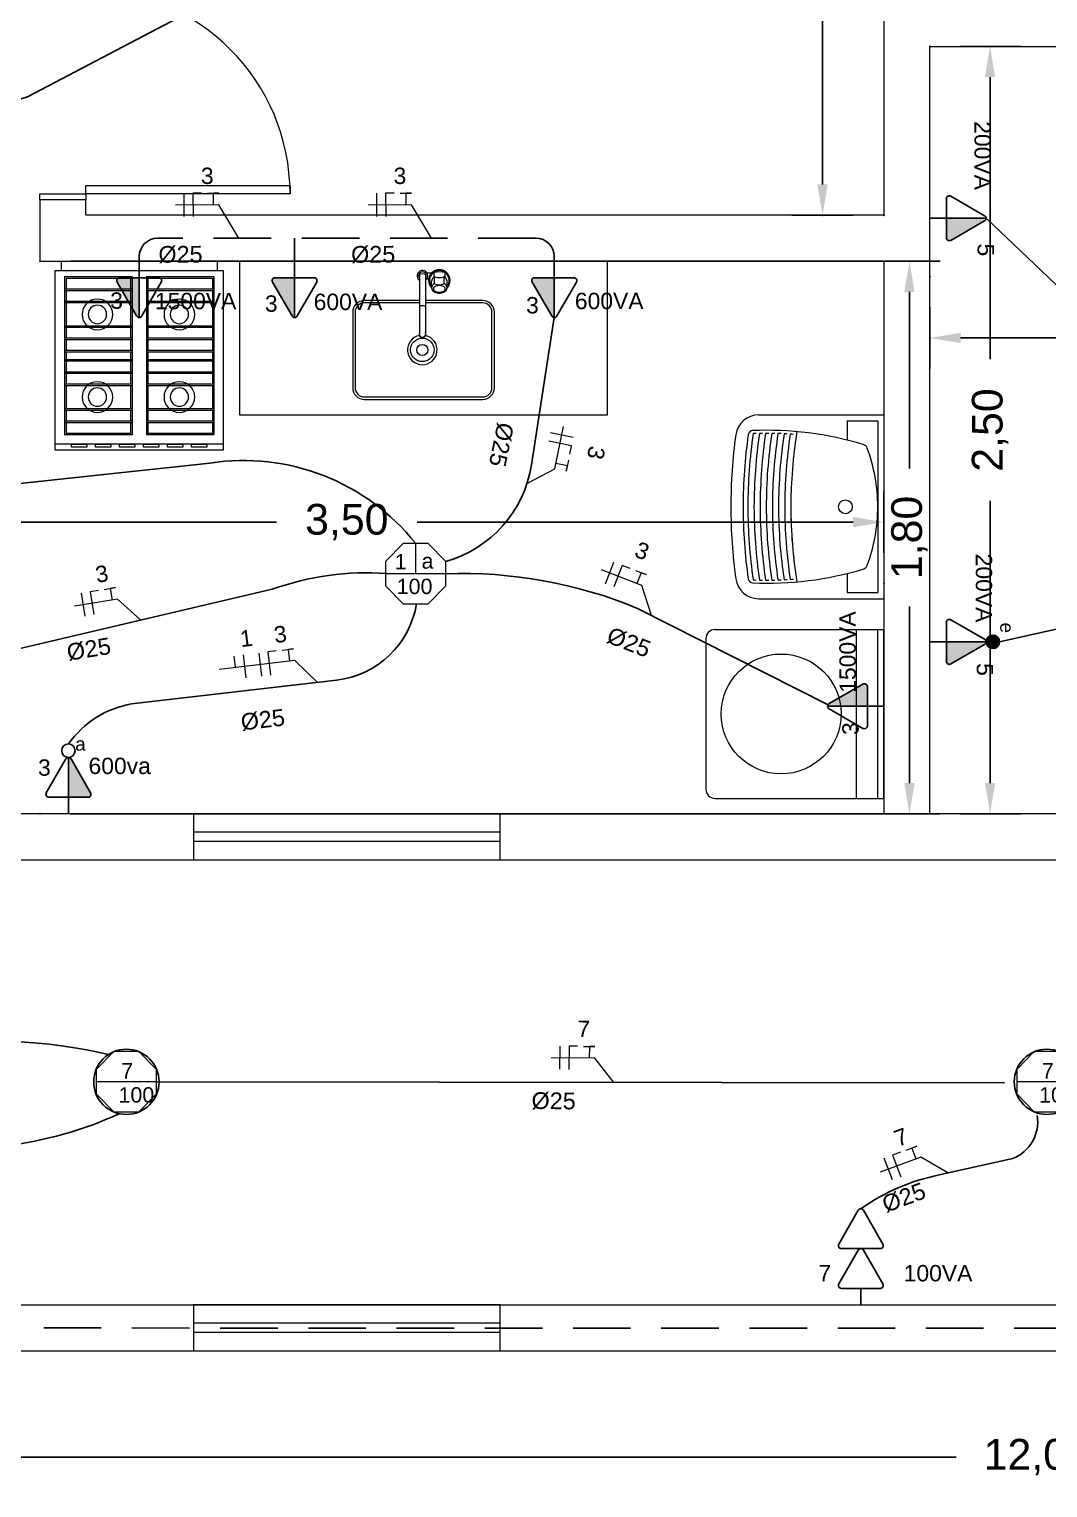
# Model space of a CAD drawing. Header units: millimetres. Extents: x 53 to 176, y -29 to 32.
# Drawn here: x 64.486 to 67.805, y 10.378 to 15.13 of the extents above; entities that cross this region are included whole.
import ezdxf

# ---------------------------------------------------------------- set-up
doc = ezdxf.new("R2010")
doc.units = ezdxf.units.MM
doc.linetypes.add('HIDDEN', pattern=[0.375, 0.25, -0.125])
doc.layers.get('0').update_dxf_attribs({"lineweight": 30})
for name, color, linetype in [('1 - Circuitos', 7, 'Continuous'), ('12 - Divisão dos circuitos', 7, 'Continuous'), ('5 - Identificadores', 7, 'Continuous'), ('7 - Eletroduto', 6, 'Continuous'), ('8 - Pontos de luz', 5, 'Continuous'), ('Pontos de iluminação', 5, 'Continuous'), ('Pontos de Tomadas', 240, 'Continuous')]:
    doc.layers.add(name, color=color, linetype=linetype)
for name, color, linetype, lineweight in [('19 - Diametros', 10, 'Continuous', 18), ('2 - Cotas', 242, 'Continuous', 9), ('3 - Cozinha', 160, 'Continuous', 20), ('4 - Edificação', 8, 'Continuous', 20), ('Portas', 251, 'Continuous', 9)]:
    doc.layers.add(name, color=color, linetype=linetype, lineweight=lineweight)
doc.styles.add('Arial0', font='arial.ttf', dxfattribs={"height": 3.14658})
doc.styles.add('SEACAD_Arial', font='arial.ttf')
doc.styles.get("Standard").update_dxf_attribs({"font": 'arial.ttf'})
doc.dimstyles.new('ISO-25', dxfattribs={"dimtxt": 0.1, "dimasz": 0.1, "dimexe": 0.1, "dimexo": 0.1, "dimgap": 0.1, "dimtad": 0, "dimzin": 1, "dimtxsty": 'Standard', "dimcen": 0.1, "dimadec": 0, "dimazin": 0, "dimtfac": 1, "dimtmove": 0, "dimatfit": 3, "dimfxl": 1, "dimarcsym": 0})

# ---------------------------------------------------------------- blocks, each defined once
blk = doc.blocks.new('*D44')
at = {"layer": '12 - Divisão dos circuitos', "color": 0, "transparency": 16777216}
for p in [(67.4208, 14.3244), (70.3208, 14.3244), (67.4208, 14.1244)]:
    blk.add_point(p, dxfattribs=at)
at = {"layer": '2 - Cotas', "color": 0, "lineweight": -2, "transparency": 16777216}
for p, q in [((67.4208, 14.2244), (67.4208, 14.0244)), ((70.3208, 14.2244), (70.3208, 14.0244)), ((67.5208, 14.1244), (68.6403, 14.1244)), ((70.2208, 14.1244), (69.1014, 14.1244))]:
    blk.add_line(p, q, dxfattribs=at)
at = {"layer": '2 - Cotas', "color": 0, "transparency": 16777216}
for points in [[(67.5208, 14.141), (67.5208, 14.1077), (67.4208, 14.1244)], [(70.2208, 14.141), (70.2208, 14.1077), (70.3208, 14.1244)]]:
    blk.add_solid(points, dxfattribs=at)
at = {"layer": '2 - Cotas', "color": 0, "transparency": 16777216, "insert": (68.8708, 14.1244), "char_height": 0.1, "attachment_point": 5}
blk.add_mtext('2,90', dxfattribs=at)
blk = doc.blocks.new('*D45')
at = {"layer": '12 - Divisão dos circuitos', "color": 0, "transparency": 16777216}
for p in [(67.2708, 13.5244), (63.7708, 13.3244), (67.2708, 13.3244)]:
    blk.add_point(p, dxfattribs=at)
at = {"layer": '2 - Cotas', "color": 0, "lineweight": -2, "transparency": 16777216}
for p, q in [((63.7708, 13.4244), (63.7708, 13.6244)), ((67.2708, 13.4244), (67.2708, 13.6244)), ((63.8708, 13.5244), (65.2912, 13.5244)), ((67.1708, 13.5244), (65.7505, 13.5244))]:
    blk.add_line(p, q, dxfattribs=at)
at = {"layer": '2 - Cotas', "color": 0, "transparency": 16777216}
for points in [[(63.8708, 13.541), (63.8708, 13.5077), (63.7708, 13.5244)], [(67.1708, 13.541), (67.1708, 13.5077), (67.2708, 13.5244)]]:
    blk.add_solid(points, dxfattribs=at)
at = {"layer": '2 - Cotas', "color": 0, "transparency": 16777216, "insert": (65.5208, 13.5244), "char_height": 0.1, "attachment_point": 5}
blk.add_mtext('3,50', dxfattribs=at)
blk = doc.blocks.new('*D49')
at = {"layer": '12 - Divisão dos circuitos', "color": 0, "transparency": 16777216}
for p in [(67.2708, 17.6744), (67.0711, 14.5244), (67.2708, 14.5244)]:
    blk.add_point(p, dxfattribs=at)
at = {"layer": '2 - Cotas', "color": 0, "lineweight": -2, "transparency": 16777216}
for p, q in [((67.1708, 17.6744), (66.9711, 17.6744)), ((67.0711, 17.5744), (67.0711, 16.3296)), ((67.0711, 14.6244), (67.0711, 15.8692)), ((67.1708, 14.5244), (66.9711, 14.5244))]:
    blk.add_line(p, q, dxfattribs=at)
at = {"layer": '2 - Cotas', "color": 0, "transparency": 16777216}
for points in [[(67.0544, 17.5744), (67.0878, 17.5744), (67.0711, 17.6744)], [(67.0544, 14.6244), (67.0878, 14.6244), (67.0711, 14.5244)]]:
    blk.add_solid(points, dxfattribs=at)
at = {"layer": '2 - Cotas', "color": 0, "transparency": 16777216, "insert": (67.0711, 16.0994), "char_height": 0.1, "attachment_point": 5, "rotation": 90}
blk.add_mtext('3,15', dxfattribs=at)
blk = doc.blocks.new('*D51')
at = {"layer": '12 - Divisão dos circuitos', "color": 0, "transparency": 16777216}
for p in [(67.4208, 15.0744), (67.4208, 12.5744), (67.6169, 12.5744)]:
    blk.add_point(p, dxfattribs=at)
at = {"layer": '2 - Cotas', "color": 0, "lineweight": -2, "transparency": 16777216}
for p, q in [((67.5208, 15.0744), (67.7169, 15.0744)), ((67.6169, 14.9744), (67.6169, 14.0549)), ((67.6169, 12.6744), (67.6169, 13.5938)), ((67.5208, 12.5744), (67.7169, 12.5744))]:
    blk.add_line(p, q, dxfattribs=at)
at = {"layer": '2 - Cotas', "color": 0, "transparency": 16777216}
for points in [[(67.6002, 14.9744), (67.6335, 14.9744), (67.6169, 15.0744)], [(67.6002, 12.6744), (67.6335, 12.6744), (67.6169, 12.5744)]]:
    blk.add_solid(points, dxfattribs=at)
at = {"layer": '2 - Cotas', "color": 0, "transparency": 16777216, "insert": (67.6169, 13.8244), "char_height": 0.1, "attachment_point": 5, "rotation": 90}
blk.add_mtext('2,50', dxfattribs=at)
blk = doc.blocks.new('CO-F4PB')
for p, q in [((0.2535, 0), (-0.2535, 0)), ((0.2535, 0), (-0.2535, 0)), ((-0.2535, 0), (-0.2535, -0.03)), ((0.2535, -0.03), (0.2535, 0)), ((-0.2735, -0.03), (-0.2735, -0.596)), ((0.2735, -0.03), (-0.2735, -0.03)), ((0.2735, -0.596), (0.2735, -0.03)), ((-0.2435, -0.05), (-0.2435, -0.566)), ((-0.0235, -0.05), (-0.2435, -0.05)), ((-0.0235, -0.09), (-0.2435, -0.09)), ((-0.0235, -0.095), (-0.2435, -0.095)), ((-0.0285, -0.055), (-0.2385, -0.055)), ((-0.2385, -0.055), (-0.2385, -0.09)), ((-0.2385, -0.095), (-0.2385, -0.13)), ((-0.0285, -0.055), (-0.0285, -0.09)), ((-0.0285, -0.095), (-0.0285, -0.13)), ((-0.0235, -0.05), (-0.0235, -0.566)), ((0.0235, -0.05), (0.0235, -0.566)), ((0.2435, -0.05), (0.0235, -0.05)), ((0.2435, -0.09), (0.0235, -0.09)), ((0.2435, -0.095), (0.0235, -0.095)), ((0.2385, -0.055), (0.0285, -0.055)), ((0.0285, -0.055), (0.0285, -0.09)), ((0.0285, -0.095), (0.0285, -0.13)), ((0.2385, -0.055), (0.2385, -0.09)), ((0.2385, -0.095), (0.2385, -0.13)), ((0.2435, -0.05), (0.2435, -0.566)), ((-0.0235, -0.13), (-0.2435, -0.13)), ((-0.0235, -0.135), (-0.2435, -0.135)), ((-0.2385, -0.135), (-0.2385, -0.21)), ((-0.0285, -0.135), (-0.0285, -0.21)), ((0.2435, -0.13), (0.0235, -0.13)), ((0.2435, -0.135), (0.0235, -0.135)), ((0.0285, -0.135), (0.0285, -0.21)), ((0.2385, -0.135), (0.2385, -0.21)), ((-0.0235, -0.21), (-0.2435, -0.21)), ((-0.0235, -0.215), (-0.2435, -0.215)), ((-0.2385, -0.215), (-0.2385, -0.25)), ((-0.0285, -0.215), (-0.0285, -0.25)), ((0.2435, -0.21), (0.0235, -0.21)), ((0.2435, -0.215), (0.0235, -0.215)), ((0.0285, -0.215), (0.0285, -0.25)), ((0.2385, -0.215), (0.2385, -0.25)), ((-0.0235, -0.25), (-0.2435, -0.25)), ((-0.0235, -0.255), (-0.2435, -0.255)), ((-0.2385, -0.255), (-0.2385, -0.29)), ((-0.0285, -0.255), (-0.0285, -0.29)), ((0.2435, -0.25), (0.0235, -0.25)), ((0.2435, -0.255), (0.0235, -0.255)), ((0.0285, -0.255), (0.0285, -0.29)), ((0.2385, -0.255), (0.2385, -0.29)), ((-0.0235, -0.29), (-0.2435, -0.29)), ((-0.0235, -0.295), (-0.2435, -0.295)), ((-0.2435, -0.321), (-0.0235, -0.321)), ((-0.2435, -0.326), (-0.0235, -0.326)), ((-0.2385, -0.295), (-0.2385, -0.321)), ((-0.2385, -0.326), (-0.2385, -0.361)), ((-0.0285, -0.295), (-0.0285, -0.321)), ((-0.0285, -0.326), (-0.0285, -0.361)), ((0.2435, -0.29), (0.0235, -0.29)), ((0.2435, -0.295), (0.0235, -0.295)), ((0.0235, -0.321), (0.2435, -0.321)), ((0.0235, -0.326), (0.2435, -0.326)), ((0.0285, -0.295), (0.0285, -0.321)), ((0.0285, -0.326), (0.0285, -0.361)), ((0.2385, -0.295), (0.2385, -0.321)), ((0.2385, -0.326), (0.2385, -0.361)), ((-0.2435, -0.361), (-0.0235, -0.361)), ((-0.2435, -0.366), (-0.0235, -0.366)), ((-0.2385, -0.366), (-0.2385, -0.401)), ((-0.0285, -0.366), (-0.0285, -0.401)), ((0.0235, -0.361), (0.2435, -0.361)), ((0.0235, -0.366), (0.2435, -0.366)), ((0.0285, -0.366), (0.0285, -0.401)), ((0.2385, -0.366), (0.2385, -0.401)), ((-0.2435, -0.401), (-0.0235, -0.401)), ((-0.2435, -0.406), (-0.0235, -0.406)), ((-0.2385, -0.406), (-0.2385, -0.481)), ((-0.0285, -0.406), (-0.0285, -0.481)), ((0.0235, -0.401), (0.2435, -0.401)), ((0.0235, -0.406), (0.2435, -0.406)), ((0.0285, -0.406), (0.0285, -0.481)), ((0.2385, -0.406), (0.2385, -0.481)), ((-0.2435, -0.481), (-0.0235, -0.481)), ((-0.2435, -0.486), (-0.0235, -0.486)), ((-0.2435, -0.521), (-0.0235, -0.521)), ((-0.2385, -0.486), (-0.2385, -0.521)), ((-0.0285, -0.486), (-0.0285, -0.521)), ((0.0235, -0.481), (0.2435, -0.481)), ((0.0235, -0.486), (0.2435, -0.486)), ((0.0235, -0.521), (0.2435, -0.521)), ((0.0285, -0.486), (0.0285, -0.521)), ((0.2385, -0.486), (0.2385, -0.521)), ((-0.2435, -0.526), (-0.0235, -0.526)), ((-0.2435, -0.566), (-0.0235, -0.566)), ((-0.2385, -0.526), (-0.2385, -0.561)), ((-0.2385, -0.561), (-0.0285, -0.561)), ((-0.0285, -0.526), (-0.0285, -0.561)), ((0.0235, -0.526), (0.2435, -0.526)), ((0.0235, -0.566), (0.2435, -0.566)), ((0.0285, -0.526), (0.0285, -0.561)), ((0.0285, -0.561), (0.2385, -0.561)), ((0.2385, -0.526), (0.2385, -0.561)), ((-0.2735, -0.596), (0.2735, -0.596)), ((-0.2735, -0.596), (-0.2735, -0.616)), ((-0.2735, -0.616), (0.2735, -0.616)), ((0.2735, -0.616), (0.2735, -0.596))]:
    blk.add_line(p, q)
for points in [[(-0.2204, -0.606), (-0.1704, -0.606), (-0.1704, -0.596), (-0.2204, -0.596)], [(-0.1422, -0.606), (-0.0922, -0.606), (-0.0922, -0.596), (-0.1422, -0.596)], [(-0.0641, -0.606), (-0.0141, -0.606), (-0.0141, -0.596), (-0.0641, -0.596)], [(0.0141, -0.606), (0.0641, -0.606), (0.0641, -0.596), (0.0141, -0.596)], [(0.0922, -0.606), (0.1422, -0.606), (0.1422, -0.596), (0.0922, -0.596)], [(0.1704, -0.606), (0.2204, -0.606), (0.2204, -0.596), (0.1704, -0.596)]]:
    blk.add_lwpolyline(points, close=True)
for centre, radius in [((-0.1308, -0.1735), 0.05), ((0.1362, -0.1735), 0.05), ((-0.1308, -0.1735), 0.03), ((0.1362, -0.1735), 0.03), ((-0.1308, -0.4425), 0.05), ((-0.1308, -0.4425), 0.03), ((0.1362, -0.4425), 0.05), ((0.1362, -0.4425), 0.03)]:
    blk.add_circle(centre, radius)
blk = doc.blocks.new('TANQUE-02')
for p, q in [((-0.2995, 0), (0.2995, 0)), ((-0.2995, -0.4081), (-0.2995, 0)), ((0.2995, -0.4081), (0.2995, 0)), ((-0.2795, -0.02), (0.2795, -0.02)), ((-0.2795, -0.12), (-0.2795, -0.02)), ((0.2795, -0.12), (0.2795, -0.02)), ((-0.2795, -0.12), (-0.2174, -0.12)), ((0.2174, -0.12), (0.2795, -0.12))]:
    blk.add_line(p, q)
blk.add_circle((0, -0.1252), 0.0225)
for centre, radius, start, end in [((0, -0.5709), 0.5511, 90, 110.2384), ((0, -0.5709), 0.5511, 69.7616, 90), ((0.8453, -0.3818), 1.0945, 163.278, 182.4053), ((-0.1837, -0.0726), 0.02, 110.2384, 163.278), ((0.1837, -0.0726), 0.02, 16.722, 69.7616), ((-0.8453, -0.3818), 1.0945, 357.5947, 16.722), ((0, 1.2149), 1.518, 260.7226, 279.2774), ((0, 1.2149), 1.518, 270, 279.2774), ((0.8453, -0.3818), 1.0845, 176.4604, 176.9911), ((0, 1.2149), 1.558, 261.2252, 270), ((0.8453, -0.3818), 1.0845, 175.4, 175.93), ((0, 1.2149), 1.538, 261.1569, 270), ((0, 1.2149), 1.538, 270, 278.8431), ((0, 1.2149), 1.558, 270, 278.7748), ((-0.8453, -0.3818), 1.0845, 4.07, 4.6), ((-0.8453, -0.3818), 1.0845, 3.0089, 3.5396), ((0.8453, -0.3818), 1.0845, 179.6527, 180.1868), ((0.8453, -0.3818), 1.0845, 178.5864, 179.1193), ((0, 1.2149), 1.598, 261.3969, 270), ((0.8453, -0.3818), 1.0845, 177.5224, 178.0541), ((0, 1.2149), 1.578, 261.3053, 270), ((0, 1.2149), 1.578, 270, 278.6947), ((0, 1.2149), 1.598, 270, 278.6031), ((-0.8453, -0.3818), 1.0845, 1.9459, 2.4776), ((-0.8453, -0.3818), 1.0845, 0.8807, 1.4136), ((-0.8453, -0.3818), 1.0845, 359.8132, 0.3473), ((-0.2245, -0.4081), 0.075, 180, 262.0805), ((0, 1.2149), 1.618, 261.4997, 270), ((0.8453, -0.3818), 1.0845, 180.7216, 181.2572), ((0, 1.2149), 1.638, 261.6133, 270), ((0.8453, -0.3818), 1.0845, 181.7934, 182.3305), ((0, 1.2149), 1.658, 261.7373, 270), ((0, 1.2149), 1.618, 270, 278.5003), ((0, 1.2149), 1.638, 270, 278.3867), ((0, 1.2149), 1.658, 270, 278.2627), ((0.2245, -0.4081), 0.075, 277.9195, 0), ((-0.8453, -0.3818), 1.0845, 357.6695, 358.2066), ((-0.8453, -0.3818), 1.0845, 358.7428, 359.2784), ((-0.2332, -0.4271), 0.015, 182.4053, 261.8717), ((0, 1.2058), 1.6644, 261.8717, 270), ((0, 1.2058), 1.6644, 270, 278.1283), ((0.2332, -0.4271), 0.015, 278.1283, 357.5947), ((0, 1.2058), 1.7044, 262.0805, 270), ((0, 1.2058), 1.7044, 270, 277.9195)]:
    blk.add_arc(centre, radius, start, end)
blk = doc.blocks.new('A$C1AD15EB6')
for p, q in [((0.55, 0.58), (0, 0.58)), ((0, 0.03), (0, 0.58)), ((0.55, 0.03), (0.55, 0.58)), ((0.55, 0.5606), (0, 0.5606)), ((0.55, 0.4906), (0, 0.4906)), ((0.03, 0), (0.52, 0))]:
    blk.add_line(p, q)
for centre, start, end in [((0.03, 0.03), 180, 270), ((0.52, 0.03), 270, 0)]:
    blk.add_arc(centre, 0.03, start, end)
blk = doc.blocks.new('CUBA-COZ-02')
for p, q in [((-0.0095, 0.2452), (-0.0095, 0.2275)), ((0.0105, 0.2452), (0.0105, 0.2275)), ((0.0146, 0.2516), (0.031, 0.2516)), ((0.0379, 0.2522), (0.0379, 0.2367)), ((0.0399, 0.2163), (0.0399, 0.2377)), ((0.0712, 0.2163), (0.0712, 0.2377)), ((0.0731, 0.2522), (0.0731, 0.2367)), ((-0.0095, 0.2275), (-0.0095, 0.0565)), ((0.0105, 0.2275), (0.0105, 0.0565)), ((0.0146, 0.2316), (0.0209, 0.2316)), ((0.0305, 0.2026), (0.0305, 0.2242)), ((0.0805, 0.2026), (0.0805, 0.2242)), ((-0.0095, 0.0565), (-0.0095, 0.0516)), ((0.0105, 0.0565), (0.0105, 0.0516))]:
    blk.add_line(p, q)
for points in [[(-0.0095, 0.1611), (-0.1889, 0.1611, 0.414214), (-0.2269, 0.1231), (-0.2269, -0.1231, 0.414214), (-0.1889, -0.1611), (0.1969, -0.1611, 0.414214), (0.2349, -0.1231), (0.2349, 0.1231, 0.414214), (0.1969, 0.1611), (0.0105, 0.1611)], [(-0.0095, 0.1531), (-0.1889, 0.1531, 0.414214), (-0.2189, 0.1231), (-0.2189, -0.1231, 0.414214), (-0.1889, -0.1531), (0.1969, -0.1531, 0.414214), (0.2269, -0.1231), (0.2269, 0.1231, 0.414214), (0.1969, 0.1531), (0.0105, 0.1531)]]:
    blk.add_lwpolyline(points, format="xyb")
blk.add_lwpolyline([(0.0105, 0.0367, -7.502529), (-0.0095, 0.037, -0.133288)], format="xyb", close=True)
at = {"linetype": 'Continuous'}
for points in [[(0.0391, 0.2375, 0), (0.0361, 0.2353, 0), (0.0337, 0.2328, 0), (0.032, 0.2301, 0), (0.0309, 0.2272, 0), (0.0305, 0.2242, 0)], [(0.0389, 0.2157, 0), (0.0359, 0.2135, 0), (0.0335, 0.2109, 0), (0.0318, 0.2081, 0), (0.0308, 0.2052, 0), (0.0305, 0.2021, 0)], [(0.0305, 0.2021, 0), (0.0311, 0.1989, 0), (0.0324, 0.1959, 0), (0.0345, 0.193, 0), (0.0373, 0.1905, 0), (0.0407, 0.1884, 0), (0.0446, 0.1867, 0), (0.0488, 0.1856, 0), (0.0533, 0.185, 0), (0.0578, 0.185, 0), (0.0623, 0.1856, 0), (0.0665, 0.1867, 0), (0.0704, 0.1884, 0), (0.0738, 0.1905, 0), (0.0766, 0.193, 0), (0.0786, 0.1959, 0), (0.08, 0.1989, 0), (0.0805, 0.2021, 0)], [(0.075, 0.199, 0), (0.0746, 0.2011, 0), (0.0734, 0.2032, 0), (0.0715, 0.2051, 0), (0.0689, 0.2067, 0), (0.0658, 0.208, 0), (0.0623, 0.209, 0), (0.0585, 0.2095, 0), (0.0545, 0.2096, 0), (0.0506, 0.2093, 0), (0.0469, 0.2085, 0), (0.0436, 0.2074, 0), (0.0407, 0.2059, 0), (0.0385, 0.2041, 0), (0.0369, 0.2022, 0), (0.0362, 0.2, 0), (0.0362, 0.1979, 0), (0.0369, 0.1958, 0), (0.0385, 0.1938, 0), (0.0407, 0.192, 0), (0.0436, 0.1905, 0), (0.0469, 0.1894, 0), (0.0506, 0.1886, 0), (0.0545, 0.1883, 0), (0.0585, 0.1884, 0), (0.0623, 0.1889, 0), (0.0658, 0.1899, 0), (0.0689, 0.1912, 0), (0.0715, 0.1928, 0), (0.0734, 0.1947, 0), (0.0746, 0.1968, 0), (0.075, 0.199, 0)], [(0.0805, 0.2242, 0), (0.0802, 0.2272, 0), (0.0791, 0.2301, 0), (0.0773, 0.2328, 0), (0.0749, 0.2353, 0), (0.0719, 0.2375, 0)], [(0.0805, 0.2026, 0), (0.0802, 0.2055, 0), (0.0791, 0.2084, 0), (0.0774, 0.2111, 0), (0.0751, 0.2136, 0), (0.0722, 0.2157, 0)]]:
    blk.add_polyline3d(points, dxfattribs=at)
blk.add_circle((0, 0), 0.0182)
for centre, radius, start, end in [((0.0005, 0.2416), 0.0173, 35.4187, 234.5813), ((0.0005, 0.2416), 0.0126, 322.2518, 217.7482), ((0.0005, 0.2242), 0.0233, 64.5555, 115.4445), ((0.0005, 0.2416), 0.0173, 324.5813, 35.4187), ((0.0555, 0.2266), 0.035, 315.5647, 224.4353), ((0.0555, 0.2266), 0.032, 321.3752, 218.6248), ((0.0555, 0.1725), 0.0816, 77.5382, 102.4618), ((0.0401, 0.2358), 0.002, 74.314, 121.5675), ((0.0555, 0.2905), 0.0549, 254.3139, 285.6861), ((0.0709, 0.2358), 0.002, 58.4325, 105.6861), ((0.0005, 0.2416), 0.0173, 305.4187, 324.5813), ((0.04, 0.214), 0.002, 63.9749, 122.1559), ((0.0555, 0.2459), 0.0335, 243.9749, 296.0251), ((0.0711, 0.214), 0.002, 57.8441, 116.0251), ((0.0005, 0.1207), 0.0233, 64.5555, 115.4445), ((0.0005, 0.0516), 0.0112, 153.7208, 26.2792), ((0.0005, 0.0516), 0.01, 180, 0), ((0, 0), 0.0482, 101.3439, 77.3856)]:
    blk.add_arc(centre, radius, start, end)
blk = doc.blocks.new('*D68')
at = {"layer": '12 - Divisão dos circuitos', "color": 0, "transparency": 16777216}
for p in [(64.5208, 14.3744), (64.5208, 12.5744), (67.3543, 12.5744)]:
    blk.add_point(p, dxfattribs=at)
at = {"layer": '2 - Cotas', "color": 0, "lineweight": -2, "transparency": 16777216}
for p, q in [((64.6208, 14.3744), (67.4543, 14.3744)), ((67.3543, 14.2744), (67.3543, 13.6994)), ((67.3543, 12.6744), (67.3543, 13.2494)), ((64.6208, 12.5744), (67.4543, 12.5744))]:
    blk.add_line(p, q, dxfattribs=at)
at = {"layer": '2 - Cotas', "color": 0, "transparency": 16777216}
for points in [[(67.3376, 14.2744), (67.371, 14.2744), (67.3543, 14.3744)], [(67.3376, 12.6744), (67.371, 12.6744), (67.3543, 12.5744)]]:
    blk.add_solid(points, dxfattribs=at)
at = {"layer": '2 - Cotas', "color": 0, "transparency": 16777216, "insert": (67.3543, 13.4744), "char_height": 0.1, "attachment_point": 5, "rotation": 90}
blk.add_mtext('1,80', dxfattribs=at)
blk = doc.blocks.new('*D73')
at = {"layer": '12 - Divisão dos circuitos', "color": 0, "transparency": 16777216}
for p in [(61.7708, 11.9744), (73.7708, 11.9744), (73.7708, 10.4782)]:
    blk.add_point(p, dxfattribs=at)
at = {"layer": '2 - Cotas', "color": 0, "lineweight": -2, "transparency": 16777216}
for p, q in [((61.7708, 11.8744), (61.7708, 10.3782)), ((73.7708, 11.8744), (73.7708, 10.3782)), ((61.8708, 10.4782), (67.507, 10.4782)), ((73.6708, 10.4782), (68.0347, 10.4782))]:
    blk.add_line(p, q, dxfattribs=at)
at = {"layer": '2 - Cotas', "color": 0, "transparency": 16777216}
for points in [[(61.8708, 10.4948), (61.8708, 10.4615), (61.7708, 10.4782)], [(73.6708, 10.4948), (73.6708, 10.4615), (73.7708, 10.4782)]]:
    blk.add_solid(points, dxfattribs=at)
at = {"layer": '2 - Cotas', "color": 0, "transparency": 16777216, "insert": (67.7708, 10.4782), "char_height": 0.1, "attachment_point": 5}
blk.add_mtext('12,00', dxfattribs=at)
blk = doc.blocks.new('Sensor')
at = {"color": 5, "linetype": 'Continuous', "lineweight": 15, "true_color": 0x000005}
blk.add_lwpolyline([(63.6396, -14.1566), (63.5583, -14.1566), (63.5009, -14.215), (63.5009, -14.2947), (63.5583, -14.3531), (63.6396, -14.3531), (63.698, -14.2947), (63.698, -14.215)], close=True, dxfattribs=at)
blk.add_lwpolyline([(63.698, -14.2551), (63.5009, -14.2551), (63.5009, -14.2551)], dxfattribs=at)
at = {"layer": '8 - Pontos de luz'}
blk.add_circle((63.5995, -14.2551), 0.1064, dxfattribs=at)
at = {"layer": '5 - Identificadores'}
for tag, p in [('N', (63.5826, -14.2443)), ('S', (63.5739, -14.3226))]:
    blk.add_attdef(tag, p, '', height=0.05, dxfattribs=at)
blk = doc.blocks.new('ponto de luz')
at = {"color": 5, "linetype": 'Continuous', "lineweight": 15, "true_color": 0x000005}
blk.add_lwpolyline([(63.6396, -13.7603), (63.5583, -13.7603), (63.5009, -13.8188), (63.5009, -13.8984), (63.5583, -13.9569), (63.6396, -13.9569), (63.698, -13.8984), (63.698, -13.8188)], close=True, dxfattribs=at)
for points in [[(63.5995, -13.8589), (63.5995, -13.7603), (63.5995, -13.7603)], [(63.698, -13.8589), (63.5009, -13.8589), (63.5009, -13.8589)]]:
    blk.add_lwpolyline(points, dxfattribs=at)
at = {"layer": '1 - Circuitos'}
blk.add_attdef('N', (63.5309, -13.8452), '', height=0.05, dxfattribs=at)
at = {"layer": '5 - Identificadores', "flags": 4}
for tag, p in [('R', (63.6187, -13.8426)), ('S', (63.5376, -13.9254))]:
    blk.add_attdef(tag, p, '', height=0.05, dxfattribs=at)

msp = doc.modelspace()

# ---------------------------------------------------------------- hatches: boundary and pattern name
at = {"layer": 'Pontos de Tomadas'}
h = msp.add_hatch(color=256, dxfattribs=at)
h.dxf.hatch_style = 1
h.paths.add_polyline_path([(67.5992, 14.5059, 0.268035), (67.6041, 14.5144), (67.4745, 14.5144), (67.4745, 14.4508, 0.577243), (67.4891, 14.4424)])
h = msp.add_hatch(color=256, dxfattribs=at)
h.dxf.hatch_style = 1
h.paths.add_polyline_path([(64.8359, 14.196, 0.268035), (64.8443, 14.1911), (64.8443, 14.3208), (64.7808, 14.3208, 0.577243), (64.7723, 14.3061)])
h = msp.add_hatch(color=256, dxfattribs=at)
h.dxf.hatch_style = 1
h.paths.add_polyline_path([(65.3422, 14.196, 0.268035), (65.3506, 14.1911), (65.3506, 14.3208), (65.2871, 14.3208, 0.577243), (65.2786, 14.3061)])
h = msp.add_hatch(color=256, dxfattribs=at)
h.dxf.hatch_style = 1
h.paths.add_polyline_path([(66.1884, 14.196, 0.268035), (66.1968, 14.1911), (66.1968, 14.3208), (66.1333, 14.3208, 0.577243), (66.1248, 14.3061)])
h = msp.add_hatch(color=256, dxfattribs=at)
h.dxf.hatch_style = 1
h.paths.add_polyline_path([(67.5992, 13.1259, 0.268035), (67.6041, 13.1344), (67.4745, 13.1344), (67.4745, 13.0708, 0.577243), (67.4891, 13.0624)])
h = msp.add_hatch(color=256, dxfattribs=at)
h.dxf.hatch_style = 1
h.paths.add_polyline_path([(67.6041, 13.1344, 1), (67.6481, 13.1344, 1)])
h = msp.add_hatch(color=256, dxfattribs=at)
h.dxf.hatch_style = 1
h.paths.add_polyline_path([(67.0924, 12.933, 0.268035), (67.0875, 12.9245), (67.2172, 12.9245), (67.2172, 12.9881, 0.577243), (67.2026, 12.9965)])
h = msp.add_hatch(color=256, dxfattribs=at)
h.dxf.hatch_style = 1
h.paths.add_polyline_path([(64.622, 12.7528, 0.268035), (64.6136, 12.7577), (64.6136, 12.628), (64.6772, 12.628, 0.577243), (64.6856, 12.6426)])

# ---------------------------------------------------------------- linework, layer by layer
at = {"layer": '1 - Circuitos', "color": 7, "linetype": 'Continuous', "lineweight": 15, "true_color": 0x000007}
for points in [[(64.9909, 14.5203), (64.9905, 14.596), (64.9905, 14.596)], [(65.047, 14.5963), (65.0193, 14.5961), (65.0197, 14.5205)], [(65.0664, 14.5964), (65.1035, 14.5966), (65.0855, 14.5965), (65.0857, 14.5583)], [(65.6187, 14.5203), (65.6183, 14.596), (65.6183, 14.596)], [(65.6749, 14.5963), (65.6472, 14.5961), (65.6476, 14.5205)], [(65.6943, 14.5964), (65.7314, 14.5966), (65.7134, 14.5965), (65.7136, 14.5583)], [(66.2473, 13.7454), (66.2529, 13.7725), (66.1788, 13.7877)], [(66.1846, 13.816), (66.2587, 13.8008), (66.2587, 13.8008)], [(66.2434, 13.7263), (66.2359, 13.69), (66.2395, 13.7076), (66.2021, 13.7153)], [(66.3638, 13.3235), (66.3911, 13.394), (66.3911, 13.394)], [(66.4438, 13.3736), (66.418, 13.3836), (66.3906, 13.3131)], [(66.4619, 13.3666), (66.4965, 13.3532), (66.4797, 13.3597), (66.4659, 13.3241)], [(64.7306, 13.3052), (64.7672, 13.3111), (64.7495, 13.3083), (64.7556, 13.2706)], [(64.6678, 13.2183), (64.6557, 13.293), (64.6557, 13.293)], [(64.7114, 13.3021), (64.6841, 13.2976), (64.6963, 13.223)], [(65.1584, 13.0507), (65.1539, 13.0882), (65.1539, 13.0882)], [(65.1929, 13.0167), (65.1839, 13.0918), (65.1839, 13.0918)], [(65.2438, 13.0228), (65.2348, 13.0979), (65.2348, 13.0979)], [(65.2909, 13.1046), (65.2634, 13.1013), (65.2724, 13.0262)], [(65.3102, 13.1069), (65.347, 13.1113), (65.3292, 13.1092), (65.3337, 13.0713)], [(66.2152, 11.7418), (66.2161, 11.8174), (66.2161, 11.8174)], [(66.2726, 11.8167), (66.2449, 11.817), (66.244, 11.7414)], [(66.2921, 11.8164), (66.3291, 11.8159), (66.3112, 11.8162), (66.3107, 11.778)], [(67.3254, 11.4718), (67.2994, 11.4621), (67.3259, 11.3913)], [(67.3436, 11.4786), (67.3783, 11.4916), (67.3615, 11.4853), (67.3748, 11.4495)], [(67.2989, 11.3812), (67.2724, 11.452), (67.2724, 11.452)]]:
    msp.add_lwpolyline(points, dxfattribs=at)
at = {"layer": '1 - Circuitos', "color": 5, "linetype": 'Continuous', "lineweight": 15, "true_color": 0x000005}
for points in [[(65.1685, 14.4494), (65.1037, 14.5583), (64.9622, 14.5575)], [(65.7964, 14.4494), (65.7316, 14.5583), (65.5901, 14.5575)], [(66.1078, 13.6506), (66.1985, 13.6977), (66.227, 13.8363)], [(66.514, 13.2203), (66.4827, 13.3176), (66.3508, 13.3687)], [(64.8497, 13.2055), (64.7734, 13.2735), (64.6337, 13.2507)], [(65.4249, 13.0023), (65.3516, 13.0734), (65.1051, 13.0439)], [(66.392, 11.6976), (66.3287, 11.7778), (66.1872, 11.7796)], [(67.4797, 11.404), (67.3917, 11.4558), (67.2591, 11.4063)]]:
    msp.add_lwpolyline(points, dxfattribs=at)
at = {"layer": '3 - Cozinha'}
msp.add_lwpolyline([(65.1708, 13.8744), (66.3708, 13.8744), (66.3708, 14.3744), (65.1708, 14.3744)], close=True, dxfattribs=at)
msp.add_circle((66.9361, 12.8994), 0.1953, dxfattribs=at)
at = {"layer": '4 - Edificação'}
for p, q in [((67.2708, 17.6744), (67.2708, 14.5244)), ((67.4208, 12.5744), (67.4208, 15.0744)), ((67.4208, 15.0744), (70.3208, 15.0744)), ((64.6708, 14.5744), (64.5208, 14.5744)), ((64.5208, 14.5744), (64.5208, 14.3744)), ((64.6708, 14.5244), (64.6708, 14.5744)), ((67.2708, 14.5244), (64.6708, 14.5244)), ((64.5208, 14.3744), (67.2708, 14.3744)), ((67.2708, 14.3744), (67.2708, 12.5744)), ((67.2708, 12.5744), (63.7708, 12.5744)), ((70.3208, 12.5744), (67.4208, 12.5744)), ((63.6208, 12.4244), (70.5408, 12.4244)), ((61.6708, 10.9744), (73.7708, 10.9744)), ((55.6708, 10.8244), (80.4208, 10.8244))]:
    msp.add_line(p, q, dxfattribs=at)
msp.add_lwpolyline([(53.5708, 10.8244), (80.5708, 10.8244), (80.5708, 18.8244), (53.5708, 18.8244)], close=True, dxfattribs=at)
at = {"layer": '7 - Eletroduto', "linetype": 'HIDDEN', "ltscale": 0.75}
for p, q in [((66.1368, 14.4494), (64.9043, 14.4494)), ((62.8082, 10.8994), (71.1477, 10.8972))]:
    msp.add_line(p, q, dxfattribs=at)
at = {"layer": '7 - Eletroduto'}
for p, q in [((65.3506, 14.3744), (65.3506, 14.4494)), ((64.8443, 14.3744), (64.8443, 14.3894)), ((66.1968, 14.3744), (66.1968, 14.3894)), ((64.9009, 11.7009), (67.6644, 11.6976))]:
    msp.add_line(p, q, dxfattribs=at)
for points in [[(63.9695, 14.9561, 0.214701), (64.4803, 14.9101), (65.5693, 15.4826, 0.210676), (65.9703, 16.0014, -0.782558)], [(67.6041, 14.5144), (68.1918, 13.9558, 0.226052), (68.801, 13.7571, -0.492132)], [(66.1968, 14.1911), (66.1224, 13.7114, -0.293063), (65.8438, 13.3965, -9.779633)], [(61.5935, 13.3444), (65.0745, 13.717, -0.268224), (65.7452, 13.455, 0.480889)], [(67.6481, 13.1344), (68.3761, 13.2977, 0.252993), (68.8704, 13.7278, -0.692834)], [(64.1188, 12.7577, -0.307709), (64.4285, 13.1063), (65.2776, 13.3059, -0.102124), (65.65, 13.3573, -2.8139)], [(67.0889, 12.9296), (66.4685, 13.2434, 0.106816), (65.8438, 13.3564, 1.065772)], [(64.6143, 12.8021, -0.199548), (64.819, 12.932), (65.4876, 13.0098, 0.335924), (65.7481, 13.259, -3.309272)], [(62.6582, 10.9944), (63.2903, 11.4396, -0.238213), (64.7437, 11.7897, -24.147978)], [(63.5208, 11.2873, -0.11691), (63.7934, 11.4246), (64.4082, 11.4927, 0.078409), (64.7792, 11.5971, -0.206706)], [(67.1958, 11.2873, -0.103839), (67.4511, 11.3976), (67.6907, 11.4506, 0.348968), (67.7708, 11.5912, 17.605746)]]:
    msp.add_lwpolyline(points, format="xyb", dxfattribs=at)
for centre, start, end in [((64.9043, 14.3894), 90, 180), ((66.1368, 14.3894), 0, 90)]:
    msp.add_arc(centre, 0.06, start, end, dxfattribs=at)
at = {"layer": 'Pontos de Tomadas'}
for p, q in [((67.4745, 14.5779), (67.4745, 14.4508)), ((67.4891, 14.5864), (67.5992, 14.5228)), ((67.5992, 14.5228), (67.4891, 14.5864)), ((67.5992, 14.5228), (67.4891, 14.5864)), ((67.4745, 14.5144), (67.4208, 14.5144)), ((67.4745, 14.5144), (67.6041, 14.5144)), ((67.4891, 14.4424), (67.5992, 14.5059)), ((64.8443, 14.3208), (64.8443, 14.3744)), ((65.3506, 14.3208), (65.3506, 14.3744)), ((66.1968, 14.3208), (66.1968, 14.3744)), ((64.7723, 14.3061), (64.8359, 14.196)), ((64.9079, 14.3208), (64.7808, 14.3208)), ((64.8443, 14.3208), (64.8443, 14.1911)), ((64.9163, 14.3061), (64.8528, 14.196)), ((64.8528, 14.196), (64.9163, 14.3061)), ((64.8528, 14.196), (64.9163, 14.3061)), ((65.2786, 14.3061), (65.3422, 14.196)), ((65.4142, 14.3208), (65.2871, 14.3208)), ((65.3506, 14.3208), (65.3506, 14.1911)), ((65.4226, 14.3061), (65.3591, 14.196)), ((65.3591, 14.196), (65.4226, 14.3061)), ((65.3591, 14.196), (65.4226, 14.3061)), ((66.1248, 14.3061), (66.1884, 14.196)), ((66.2604, 14.3208), (66.1333, 14.3208)), ((66.1968, 14.3208), (66.1968, 14.1911)), ((66.2688, 14.3061), (66.2053, 14.196)), ((66.2053, 14.196), (66.2688, 14.3061)), ((66.2053, 14.196), (66.2688, 14.3061)), ((67.4745, 13.1979), (67.4745, 13.0708)), ((67.4891, 13.2064), (67.5992, 13.1428)), ((67.5992, 13.1428), (67.4891, 13.2064)), ((67.5992, 13.1428), (67.4891, 13.2064)), ((67.4745, 13.1344), (67.4208, 13.1344)), ((67.4745, 13.1344), (67.6041, 13.1344)), ((67.4891, 13.0624), (67.5992, 13.1259)), ((67.2026, 12.9965), (67.0924, 12.933)), ((67.2172, 12.861), (67.2172, 12.9881)), ((67.2172, 12.9245), (67.0875, 12.9245)), ((67.2026, 12.8525), (67.0924, 12.9161)), ((67.0924, 12.9161), (67.2026, 12.8525)), ((67.0924, 12.9161), (67.2026, 12.8525)), ((67.2172, 12.9245), (67.2708, 12.9245)), ((64.5416, 12.6426), (64.6051, 12.7528)), ((64.6051, 12.7528), (64.5416, 12.6426)), ((64.6051, 12.7528), (64.5416, 12.6426)), ((64.6136, 12.628), (64.6136, 12.7577)), ((64.6856, 12.6426), (64.622, 12.7528)), ((64.55, 12.628), (64.6772, 12.628)), ((64.6136, 12.628), (64.6136, 12.5744)), ((67.1238, 11.1723), (67.1874, 11.2825)), ((67.1874, 11.2825), (67.1238, 11.1723)), ((67.1874, 11.2825), (67.1238, 11.1723)), ((67.2678, 11.1723), (67.2043, 11.2825)), ((67.1238, 11.0426), (67.1874, 11.1528)), ((67.1874, 11.1528), (67.1238, 11.0426)), ((67.1874, 11.1528), (67.1238, 11.0426)), ((67.1323, 11.1577), (67.2594, 11.1577)), ((67.2678, 11.0426), (67.2043, 11.1528)), ((67.1323, 11.028), (67.2594, 11.028)), ((67.1958, 11.028), (67.1958, 10.9744))]:
    msp.add_line(p, q, dxfattribs=at)
for centre in [(67.6261, 13.1344), (64.6136, 12.7797)]:
    msp.add_circle(centre, 0.022, dxfattribs=at)
for centre, start, end in [((67.4842, 14.5779), 60.0184, 180), ((67.5944, 14.5144), 299.9816, 60.0184), ((67.4842, 14.4508), 180, 299.9816), ((64.7808, 14.311), 90, 209.9816), ((64.9079, 14.311), 330.0184, 90), ((65.2871, 14.311), 90, 209.9816), ((65.4142, 14.311), 330.0184, 90), ((66.1333, 14.311), 90, 209.9816), ((66.2604, 14.311), 330.0184, 90), ((64.8443, 14.2008), 209.9816, 330.0184), ((65.3506, 14.2008), 209.9816, 330.0184), ((66.1968, 14.2008), 209.9816, 330.0184), ((67.4842, 13.1979), 60.0184, 180), ((67.5944, 13.1344), 299.9816, 60.0184), ((67.4842, 13.0708), 180, 299.9816), ((67.2075, 12.9881), 0, 119.9816), ((67.0973, 12.9245), 119.9816, 240.0184), ((67.2075, 12.861), 240.0184, 0), ((64.6136, 12.7479), 29.9816, 150.0184), ((64.55, 12.6378), 150.0184, 270), ((64.6772, 12.6378), 270, 29.9816), ((67.1958, 11.2776), 29.9816, 150.0184), ((67.1323, 11.1674), 150.0184, 270), ((67.2594, 11.1674), 270, 29.9816), ((67.1958, 11.1479), 29.9816, 150.0184), ((67.1323, 11.0378), 150.0184, 270), ((67.2594, 11.0378), 270, 29.9816)]:
    msp.add_arc(centre, 0.00975, start, end, dxfattribs=at)
at = {"layer": 'Portas'}
for p, q in [((66.0208, 12.5144), (65.0208, 12.5144)), ((66.0208, 12.4844), (65.0208, 12.4844)), ((66.0208, 10.9144), (65.0208, 10.9144)), ((66.0208, 10.8844), (65.0208, 10.8844))]:
    msp.add_line(p, q, dxfattribs=at)
for points in [[(64.6708, 14.5744), (64.5208, 14.5744), (64.5208, 14.5944), (64.6708, 14.5944)], [(64.6708, 14.5944), (64.6708, 14.6206), (65.3358, 14.6206), (65.3358, 14.5944)], [(66.0208, 12.5744), (65.0208, 12.5744), (65.0208, 12.4244), (66.0208, 12.4244)], [(66.0208, 10.9744), (65.0208, 10.9744), (65.0208, 10.8244), (66.0208, 10.8244)]]:
    msp.add_lwpolyline(points, close=True, dxfattribs=at)
msp.add_arc((64.6708, 14.5944), 0.665, 360, 90, dxfattribs=at)

# ---------------------------------------------------------------- block references
at = {"layer": '3 - Cozinha', "xscale": -1}
msp.add_blockref('CO-F4PB', (64.8443, 14.3744), dxfattribs=at)
at = {"layer": '3 - Cozinha', "color": 0, "rotation": 359.99938861993}
msp.add_blockref('CUBA-COZ-02', (65.7668, 14.0854), dxfattribs=at)
at = {"layer": '3 - Cozinha', "color": 0, "extrusion": (0, 0, -1), "xscale": -1, "zscale": -1, "rotation": 90}
msp.add_blockref('TANQUE-02', (-67.2708, 13.5744), dxfattribs=at)
at = {"layer": '3 - Cozinha', "rotation": 270}
msp.add_blockref('A$C1AD15EB6', (66.6908, 13.1744), dxfattribs=at)
at = {"layer": 'Pontos de iluminação', "color": 2}
ref = msp.add_blockref('ponto de luz', (2.1458, 27.2153), dxfattribs=at)
ref.add_attrib('S', '100', (65.6834, 13.29), dxfattribs={"layer": '5 - Identificadores', "height": 0.05})
ref.add_attrib('R', 'a', (65.7644, 13.3727), dxfattribs={"layer": '5 - Identificadores', "height": 0.05})
ref.add_attrib('N', '1', (65.6767, 13.3702), dxfattribs={"layer": '1 - Circuitos', "height": 0.05})
at = {"layer": 'Pontos de iluminação'}
for p in [(1.2029, 25.956), (4.2029, 25.956)]:
    msp.add_blockref('Sensor', p, dxfattribs=at).add_auto_attribs({'S': '100', 'N': '7'})

# ---------------------------------------------------------------- texts
at = {"layer": '19 - Diametros', "color": 1, "true_color": 0x000001, "style": 'Arial0'}
for rotation, p in [(0.3089, (64.907, 14.3693)), (0.3089, (65.5349, 14.3693)), (258.3943, (66.0125, 13.8524)), (338.814, (66.3632, 13.134)), (9.2486, (64.6133, 13.0725)), (6.8291, (65.1788, 12.8453)), (359.2762, (66.1225, 11.6128)), (20.478, (67.278, 11.2739))]:
    msp.add_text('Ø25', height=0.05451, rotation=rotation, dxfattribs=at).set_placement(p)
at = {"layer": '5 - Identificadores', "color": 7, "style": 'Arial0'}
for s, height, rotation, p in [('200VA', 0.05338, 270, (67.5661, 14.8305)), ('3', 0.0534, 0.2704, (65.0454, 14.6259)), ('3', 0.0534, 0.2704, (65.6733, 14.6259)), ('5', 0.0534, 270, (67.5763, 14.4321)), ('3', 0.0534, 258.3558, (66.3114, 13.7757)), ('3', 0.0534, 338.7755, (66.4542, 13.4135)), ('200VA', 0.05338, 270, (67.5704, 13.4216)), ('3', 0.0534, 9.2101, (64.7062, 13.3262)), ('1500VA', 0.05338, 90.2464, (67.1798, 12.9685)), ('5', 0.0534, 270, (67.5736, 13.0651)), ('3', 0.0534, 90.2464, (67.1888, 12.8312)), ('7', 0.0534, 359.2377, (66.2716, 11.8468)), ('7', 0.0534, 20.4395, (67.3168, 11.4884))]:
    msp.add_text(s, height=height, rotation=rotation, dxfattribs=at).set_placement(p)
for s, height, p in [('3', 0.0534, (64.7497, 14.2195)), ('1500VA', 0.05338, (64.8955, 14.2179)), ('3', 0.0534, (65.2539, 14.2098)), ('600VA', 0.05338, (65.4128, 14.2153)), ('3', 0.0534, (66.105, 14.2043)), ('600VA', 0.05338, (66.2639, 14.2183)), ('3', 0.0534, (64.5145, 12.698)), ('600va', 0.05338, (64.6791, 12.7035)), ('7', 0.0534, (67.0575, 11.0508)), ('100VA', 0.05338, (67.3355, 11.0508))]:
    msp.add_text(s, height=height, dxfattribs=at).set_placement(p)
at = {"layer": '5 - Identificadores', "color": 7, "true_color": 0x000007, "style": 'Arial0'}
for s, p in [('1', (65.1757, 13.117)), ('3', (65.2866, 13.1303))]:
    msp.add_text(s, height=0.0534, rotation=6.8291, dxfattribs=at).set_placement(p)
at = {"layer": '5 - Identificadores', "style": 'SEACAD_Arial'}
msp.add_text('e', height=0.044, rotation=270, dxfattribs=at).set_placement((67.6501, 13.1971))
msp.add_text('a', height=0.044, dxfattribs=at).set_placement((64.6356, 12.7797))

# ---------------------------------------------------------------- dimensions: what is measured, and where the dimension line sits
at = {"layer": '2 - Cotas'}
for base, p1, p2, picture, middle in [((67.0711, 14.5244), (67.2708, 17.6744), (67.2708, 14.5244), '*D49', (67.0711, 16.0994)), ((67.6169, 12.5744), (67.4208, 15.0744), (67.4208, 12.5744), '*D51', (67.6169, 13.8244)), ((67.3543, 12.5744), (64.5208, 14.3744), (64.5208, 12.5744), '*D68', (67.3543, 13.4744))]:
    dim = msp.add_linear_dim(base=base, p1=p1, p2=p2, angle=90, dimstyle='ISO-25', dxfattribs=at)
    dim.commit()
    dim.dimension.update_dxf_attribs({"geometry": picture, "text_midpoint": middle})
for base, p1, p2, picture, middle in [((67.4208, 14.1244), (70.3208, 14.3244), (67.4208, 14.3244), '*D44', (68.8708, 14.1244)), ((67.2708, 13.5244), (63.7708, 13.3244), (67.2708, 13.3244), '*D45', (65.5208, 13.5244)), ((73.7708, 10.4782), (61.7708, 11.9744), (73.7708, 11.9744), '*D73', (67.7708, 10.4782))]:
    dim = msp.add_linear_dim(base=base, p1=p1, p2=p2, dimstyle='ISO-25', dxfattribs=at)
    dim.commit()
    dim.dimension.update_dxf_attribs({"geometry": picture, "text_midpoint": middle})

doc.saveas('drawing.dxf')
